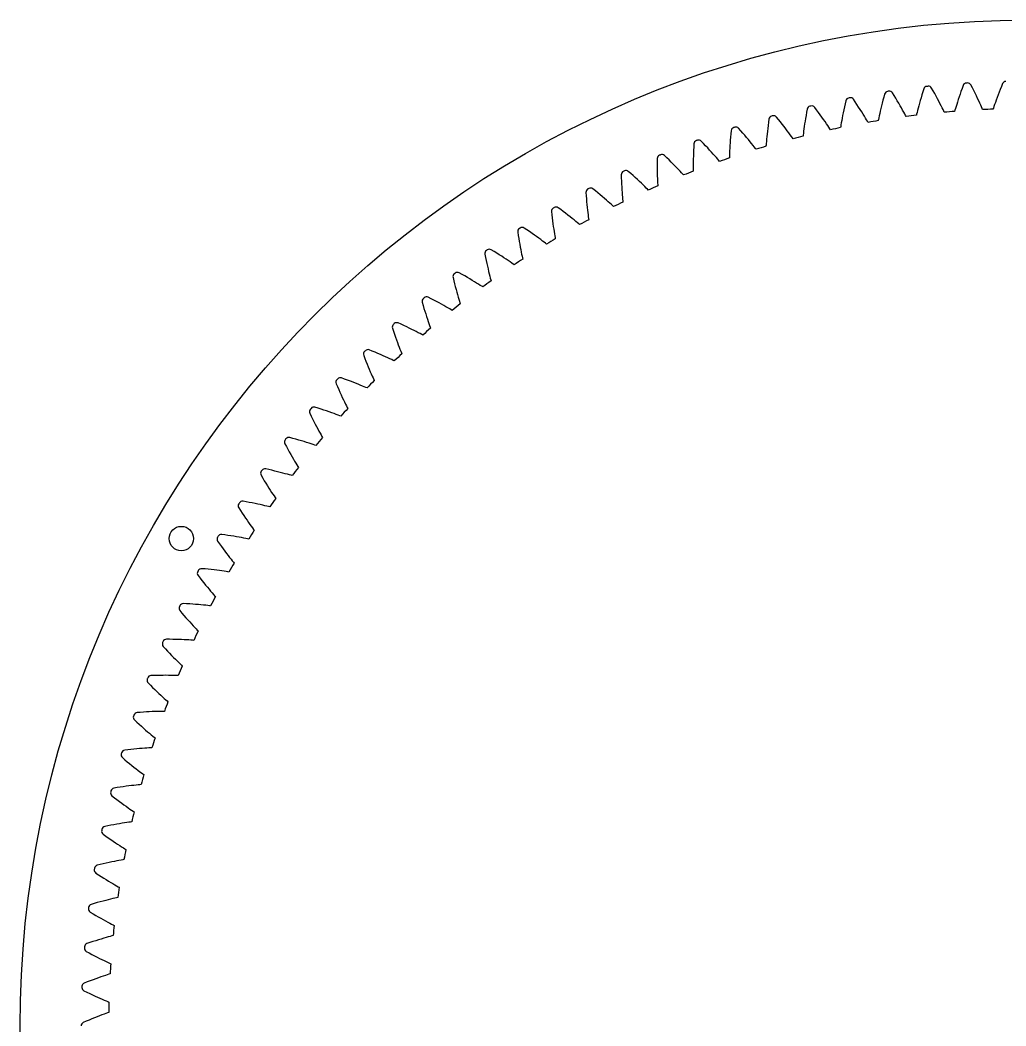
# Model space of a CAD drawing. Header units: millimetres. Extents: x -82 to 82, y -82 to 82.
# Drawn here: x -82.4 to -1.7, y 0 to 82.4 of the extents above; entities that cross this region are included whole.
import ezdxf

# ---------------------------------------------------------------- set-up
doc = ezdxf.new("R2010")
doc.units = ezdxf.units.MM

msp = doc.modelspace()

# ---------------------------------------------------------------- linework, layer by layer
at = {"layer": 'holes'}
msp.add_circle((-69.219875, 39.964113), 1, dxfattribs=at)
at = {"layer": 'outer'}
msp.add_circle((0, 0), 82.428227, dxfattribs=at)
at = {"layer": 'output_ring'}
for p, q in [((-8.393147, 76.794968), (-8.47292, 76.543039)), ((-7.626426, 76.632009), (-7.756835, 76.861847)), ((-7.501517, 76.408669), (-7.626426, 76.632009)), ((-5.260198, 76.830706), (-5.346112, 76.589663)), ((-5.169945, 77.079074), (-5.260198, 76.830706)), ((-4.410721, 76.884151), (-4.531391, 77.119249)), ((-4.295274, 76.655777), (-4.410721, 76.884151)), ((-4.185774, 76.434654), (-4.295274, 76.655777)), ((-2.13418, 76.746353), (-2.224793, 76.516843)), ((-2.038248, 76.983587), (-2.13418, 76.746353)), ((-1.937673, 77.227958), (-2.038248, 76.983587)), ((-14.789748, 75.823317), (-14.848161, 75.565596)), ((-14.01208, 75.725087), (-14.161265, 75.943206)), ((-11.73622, 75.873702), (-11.797353, 75.634644)), ((-11.670778, 76.121088), (-11.73622, 75.873702)), ((-11.601624, 76.376137), (-11.670778, 76.121088)), ((-10.828752, 76.245428), (-10.968672, 76.469603)), ((-10.6946, 76.027515), (-10.828752, 76.245428)), ((-10.566981, 75.81633), (-10.6946, 76.027515)), ((-10.446072, 75.612541), (-10.566981, 75.81633)), ((-8.686185, 75.834866), (-8.747924, 75.617094)), ((-8.619755, 76.062322), (-8.686185, 75.834866)), ((-8.548665, 76.298609), (-8.619755, 76.062322)), ((-8.47292, 76.543039), (-8.548665, 76.298609)), ((-7.382854, 76.192325), (-7.501517, 76.408669)), ((-7.270584, 75.983652), (-7.382854, 76.192325)), ((-7.164917, 75.783475), (-7.270584, 75.983652)), ((-5.573735, 75.91709), (-5.639328, 75.71266)), ((-5.502931, 76.132085), (-5.573735, 75.91709)), ((-5.427034, 76.35656), (-5.502931, 76.132085)), ((-5.346112, 76.589663), (-5.427034, 76.35656)), ((-4.082341, 76.221461), (-4.185774, 76.434654)), ((-3.98515, 76.017036), (-4.082341, 76.221461)), ((-3.894452, 75.822438), (-3.98515, 76.017036)), ((-3.810633, 75.63908), (-3.894452, 75.822438)), ((-2.463864, 75.882398), (-2.532047, 75.692668)), ((-2.389769, 76.083902), (-2.463864, 75.882398)), ((-2.310023, 76.295744), (-2.389769, 76.083902)), ((-2.224793, 76.516843), (-2.310023, 76.295744)), ((-17.951926, 75.137476), (-17.999495, 74.877535)), ((-17.170827, 75.071898), (-17.329014, 75.283579)), ((-17.018911, 74.865974), (-17.170827, 75.071898)), ((-14.954255, 75.074278), (-15.001419, 74.842061)), ((-14.903186, 75.315686), (-14.954255, 75.074278)), ((-14.848161, 75.565596), (-14.903186, 75.315686)), ((-13.868921, 75.512982), (-14.01208, 75.725087)), ((-13.73257, 75.307327), (-13.868921, 75.512982)), ((-13.603233, 75.108779), (-13.73257, 75.307327)), ((-13.481186, 74.918147), (-13.603233, 75.108779)), ((-11.955022, 74.975238), (-11.998888, 74.778459)), ((-11.906766, 75.18444), (-11.955022, 74.975238)), ((-11.8542, 75.404606), (-11.906766, 75.18444)), ((-11.797353, 75.634644), (-11.8542, 75.404606)), ((-10.332115, 75.416965), (-10.446072, 75.612541)), ((-10.225452, 75.230639), (-10.332115, 75.416965)), ((-10.126583, 75.054937), (-10.225452, 75.230639)), ((-10.036278, 74.891794), (-10.126583, 75.054937)), ((-8.903862, 75.034851), (-8.945075, 74.871901)), ((-8.856966, 75.215327), (-8.903862, 75.034851)), ((-8.804898, 75.410097), (-8.856966, 75.215327)), ((-8.747924, 75.617094), (-8.804898, 75.410097)), ((-7.066151, 75.592846), (-7.164917, 75.783475)), ((-6.974726, 75.413158), (-7.066151, 75.592846)), ((-6.891331, 75.246376), (-6.974726, 75.413158)), ((-6.81714, 75.095556), (-6.891331, 75.246376)), ((-6.754526, 74.966383), (-6.81714, 75.095556)), ((-5.842113, 75.043), (-5.86913, 74.948777)), ((-5.801919, 75.180807), (-5.842113, 75.043)), ((-5.753918, 75.341888), (-5.801919, 75.180807)), ((-5.699506, 75.520242), (-5.753918, 75.341888)), ((-5.639328, 75.71266), (-5.699506, 75.520242)), ((-3.734295, 75.468952), (-3.810633, 75.63908)), ((-3.666485, 75.315157), (-3.734295, 75.468952)), ((-3.609335, 75.183475), (-3.666485, 75.315157)), ((-3.570722, 75.09338), (-3.609335, 75.183475)), ((-2.694514, 75.221817), (-2.725453, 75.128807)), ((-2.648584, 75.35782), (-2.694514, 75.221817)), ((-2.59388, 75.516749), (-2.648584, 75.35782)), ((-2.532047, 75.692668), (-2.59388, 75.516749)), ((-21.08261, 74.319819), (-21.119252, 74.058115)), ((-20.29945, 74.287007), (-20.466363, 74.491879)), ((-20.139044, 74.087626), (-20.29945, 74.287007)), ((-18.122321, 74.148218), (-18.156279, 73.924425)), ((-18.084922, 74.382206), (-18.122321, 74.148218)), ((-18.044007, 74.62554), (-18.084922, 74.382206)), ((-17.999495, 74.877535), (-18.044007, 74.62554)), ((-16.874068, 74.666209), (-17.018911, 74.865974)), ((-16.73653, 74.473252), (-16.874068, 74.666209)), ((-16.606607, 74.287898), (-16.73653, 74.473252)), ((-16.484728, 74.111151), (-16.606607, 74.287898)), ((-15.11976, 74.210405), (-15.151389, 74.026637)), ((-15.084173, 74.408848), (-15.11976, 74.210405)), ((-15.044719, 74.619887), (-15.084173, 74.408848)), ((-15.001419, 74.842061), (-15.044719, 74.619887)), ((-13.366815, 74.736451), (-13.481186, 74.918147)), ((-13.260675, 74.565044), (-13.366815, 74.736451)), ((-13.163617, 74.405825), (-13.260675, 74.565044)), ((-13.077066, 74.261742), (-13.163617, 74.405825)), ((-13.003862, 74.138261), (-13.077066, 74.261742)), ((-12.101061, 74.290958), (-12.120098, 74.194805)), ((-12.072538, 74.431645), (-12.101061, 74.290958)), ((-12.038185, 74.596178), (-12.072538, 74.431645)), ((-11.998888, 74.778459), (-12.038185, 74.596178)), ((-9.955836, 74.744213), (-10.036278, 74.891794)), ((-9.887868, 74.617774), (-9.955836, 74.744213)), ((-9.841851, 74.531227), (-9.887868, 74.617774)), ((-8.979464, 74.732532), (-9.002511, 74.63726)), ((-8.945075, 74.871901), (-8.979464, 74.732532)), ((-6.712174, 74.877984), (-6.754526, 74.966383)), ((-24.176308, 73.37178), (-24.201959, 73.10877)), ((-23.392461, 73.371792), (-23.567807, 73.569494)), ((-23.223847, 73.179303), (-23.392461, 73.371792)), ((-21.21143, 73.324293), (-21.235987, 73.099275)), ((-21.183862, 73.559642), (-21.21143, 73.324293)), ((-21.153173, 73.804476), (-21.183862, 73.559642)), ((-21.119252, 74.058115), (-21.153173, 73.804476)), ((-19.985963, 73.894102), (-20.139044, 74.087626)), ((-19.840465, 73.707073), (-19.985963, 73.894102)), ((-19.702895, 73.527322), (-19.840465, 73.707073)), ((-19.573721, 73.355834), (-19.702895, 73.527322)), ((-19.45361, 73.193909), (-19.573721, 73.355834)), ((-18.238013, 73.327229), (-18.258478, 73.160399)), ((-18.214106, 73.51216), (-18.238013, 73.327229)), ((-18.18686, 73.711919), (-18.214106, 73.51216)), ((-18.156279, 73.924425), (-18.18686, 73.711919)), ((-16.371503, 73.944338), (-16.484728, 74.111151)), ((-16.267863, 73.789323), (-16.371503, 73.944338)), ((-16.175354, 73.648991), (-16.267863, 73.789323)), ((-16.097044, 73.528684), (-16.175354, 73.648991)), ((-16.043947, 73.44629), (-16.097044, 73.528684)), ((-15.201429, 73.719053), (-15.216423, 73.622186)), ((-15.178822, 73.860811), (-15.201429, 73.719053)), ((-15.151389, 74.026637), (-15.178822, 73.860811)), ((-12.954262, 74.053716), (-13.003862, 74.138261)), ((-26.444434, 72.327858), (-26.627904, 72.518044)), ((-24.245638, 72.60803), (-24.263326, 72.371733)), ((-24.225229, 72.853934), (-24.245638, 72.60803)), ((-24.201959, 73.10877), (-24.225229, 72.853934)), ((-23.062796, 72.992359), (-23.223847, 73.179303)), ((-22.909594, 72.811587), (-23.062796, 72.992359)), ((-22.764617, 72.637754), (-22.909594, 72.811587)), ((-22.628375, 72.471826), (-22.764617, 72.637754)), ((-21.292641, 72.49918), (-21.306101, 72.331639)), ((-21.276499, 72.684949), (-21.292641, 72.49918)), ((-21.257642, 72.885675), (-21.276499, 72.684949)), ((-21.235987, 73.099275), (-21.257642, 72.885675)), ((-19.343569, 73.04337), (-19.45361, 73.193909)), ((-19.245265, 72.907035), (-19.343569, 73.04337)), ((-19.161986, 72.790112), (-19.245265, 72.907035)), ((-19.105485, 72.710015), (-19.161986, 72.790112)), ((-18.275128, 73.017819), (-18.286053, 72.920409)), ((-18.258478, 73.160399), (-18.275128, 73.017819)), ((-27.254785, 71.775582), (-27.264879, 71.529038)), ((-27.242207, 72.031169), (-27.254785, 71.775582)), ((-27.227592, 72.295022), (-27.242207, 72.031169)), ((-26.267906, 72.142599), (-26.444434, 72.327858)), ((-26.099168, 71.962562), (-26.267906, 72.142599)), ((-25.938531, 71.788365), (-26.099168, 71.962562)), ((-25.786402, 71.620755), (-25.938531, 71.788365)), ((-24.301566, 71.730225), (-24.309914, 71.543942)), ((-24.291131, 71.931564), (-24.301566, 71.730225)), ((-24.278439, 72.145884), (-24.291131, 71.931564)), ((-24.263326, 72.371733), (-24.278439, 72.145884)), ((-22.501589, 72.315073), (-22.628375, 72.471826)), ((-22.385341, 72.169274), (-22.501589, 72.315073)), ((-22.281413, 72.037175), (-22.385341, 72.169274)), ((-22.193311, 71.923842), (-22.281413, 72.037175)), ((-22.133506, 71.846181), (-22.193311, 71.923842)), ((-21.316766, 72.188487), (-21.323603, 72.090705)), ((-21.306101, 72.331639), (-21.316766, 72.188487)), ((-30.23111, 71.091434), (-30.234664, 70.8272)), ((-29.450014, 71.157036), (-29.641288, 71.339373)), ((-29.265884, 70.979332), (-29.450014, 71.157036)), ((-29.089754, 70.806519), (-29.265884, 70.979332)), ((-27.282005, 70.851261), (-27.283999, 70.649661)), ((-27.278299, 71.065924), (-27.282005, 70.851261)), ((-27.272657, 71.292208), (-27.278299, 71.065924)), ((-27.264879, 71.529038), (-27.272657, 71.292208)), ((-25.643331, 71.460678), (-25.786402, 71.620755)), ((-25.510092, 71.309372), (-25.643331, 71.460678)), ((-25.387841, 71.168569), (-25.510092, 71.309372)), ((-25.278473, 71.040937), (-25.387841, 71.168569)), ((-25.185702, 70.931393), (-25.278473, 71.040937)), ((-25.122696, 70.856305), (-25.185702, 70.931393)), ((-24.321008, 71.232512), (-24.323744, 71.13453)), ((-24.316347, 71.375985), (-24.321008, 71.232512)), ((-24.309914, 71.543942), (-24.316347, 71.375985)), ((-32.403928, 69.861381), (-32.60267, 70.035547)), ((-30.234664, 70.8272), (-30.236527, 70.57131)), ((-30.236527, 70.57131), (-30.236289, 70.324561)), ((-30.236289, 70.324561), (-30.234142, 70.087612)), ((-30.234142, 70.087612), (-30.230303, 69.861291)), ((-28.921963, 70.639201), (-29.089754, 70.806519)), ((-28.762949, 70.478109), (-28.921963, 70.639201)), ((-28.6133, 70.324164), (-28.762949, 70.478109)), ((-28.473842, 70.178569), (-28.6133, 70.324164)), ((-28.345801, 70.043009), (-28.473842, 70.178569)), ((-28.231185, 69.92007), (-28.345801, 70.043009)), ((-27.283999, 70.649661), (-27.284539, 70.463193)), ((-27.284539, 70.463193), (-27.283933, 70.295113)), ((-27.283933, 70.295113), (-27.282582, 70.151571)), ((-27.282582, 70.151571), (-27.281212, 70.05356)), ((-33.181593, 69.763127), (-33.174078, 69.498976)), ((-33.174078, 69.498976), (-33.165225, 69.243233)), ((-33.165225, 69.243233), (-33.154653, 68.99671)), ((-32.212518, 69.691543), (-32.403928, 69.861381)), ((-32.029307, 69.526257), (-32.212518, 69.691543)), ((-31.854656, 69.366112), (-32.029307, 69.526257)), ((-31.689036, 69.211821), (-31.854656, 69.366112)), ((-31.533072, 69.064277), (-31.689036, 69.211821)), ((-30.230303, 69.861291), (-30.225017, 69.64666)), ((-30.225017, 69.64666), (-30.218567, 69.445154)), ((-30.218567, 69.445154), (-30.211298, 69.258827)), ((-30.211298, 69.258827), (-30.203655, 69.09092)), ((-28.133908, 69.814507), (-28.231185, 69.92007)), ((-28.067814, 69.742122), (-28.133908, 69.814507)), ((-35.300996, 68.443165), (-35.506856, 68.608856)), ((-35.102641, 68.281491), (-35.300996, 68.443165)), ((-33.154653, 68.99671), (-33.142586, 68.760059)), ((-33.142586, 68.760059), (-33.129273, 68.534097)), ((-33.129273, 68.534097), (-33.115004, 68.319876)), ((-31.387639, 68.92465), (-31.533072, 69.064277)), ((-31.254034, 68.794571), (-31.387639, 68.92465)), ((-31.13437, 68.676539), (-31.254034, 68.794571)), ((-31.032758, 68.575142), (-31.13437, 68.676539)), ((-30.96369, 68.505589), (-31.032758, 68.575142)), ((-30.203655, 69.09092), (-30.196294, 68.94756)), ((-30.196294, 68.94756), (-30.190821, 68.849692)), ((-36.073863, 68.312432), (-36.055294, 68.048828)), ((-36.055294, 68.048828), (-36.035739, 67.79368)), ((-36.035739, 67.79368), (-36.014853, 67.547815)), ((-34.912669, 68.124023), (-35.102641, 68.281491)), ((-34.731466, 67.971332), (-34.912669, 68.124023)), ((-34.559529, 67.824111), (-34.731466, 67.971332)), ((-34.397523, 67.683228), (-34.559529, 67.824111)), ((-34.246371, 67.549814), (-34.397523, 67.683228)), ((-33.115004, 68.319876), (-33.100122, 68.118817)), ((-33.100122, 68.118817), (-33.085057, 67.932957)), ((-33.085057, 67.932957), (-33.070388, 67.765518)), ((-33.070388, 67.765518), (-33.057031, 67.622591)), ((-33.057031, 67.622591), (-33.047464, 67.525039)), ((-38.902848, 66.741894), (-38.873256, 66.479298)), ((-38.136133, 66.904876), (-38.348751, 67.061802)), ((-37.931182, 66.751651), (-38.136133, 66.904876)), ((-37.734783, 66.602276), (-37.931182, 66.751651)), ((-36.014853, 67.547815), (-35.992887, 67.311877)), ((-35.992887, 67.311877), (-35.970123, 67.086671)), ((-35.970123, 67.086671), (-35.946896, 66.873235)), ((-35.946896, 66.873235), (-35.923607, 66.672976)), ((-34.107437, 67.425443), (-34.246371, 67.549814)), ((-33.982935, 67.312526), (-34.107437, 67.425443)), ((-33.877166, 67.215473), (-33.982935, 67.312526)), ((-33.805246, 67.148873), (-33.877166, 67.215473)), ((-38.873256, 66.479298), (-38.843034, 66.225193)), ((-38.843034, 66.225193), (-38.811871, 65.980419)), ((-38.811871, 65.980419), (-38.780044, 65.745607)), ((-37.547344, 66.457307), (-37.734783, 66.602276)), ((-37.369394, 66.317415), (-37.547344, 66.457307)), ((-37.20163, 66.183439), (-37.369394, 66.317415)), ((-37.045024, 66.056472), (-37.20163, 66.183439)), ((-36.901003, 65.938028), (-37.045024, 66.056472)), ((-36.771882, 65.830424), (-36.901003, 65.938028)), ((-35.923607, 66.672976), (-35.900772, 66.48791)), ((-35.900772, 66.48791), (-35.879105, 66.321232)), ((-35.879105, 66.321232), (-35.859774, 66.17899)), ((-35.859774, 66.17899), (-35.846131, 66.081924)), ((-40.904367, 65.249214), (-41.12337, 65.397098)), ((-40.693179, 65.104705), (-40.904367, 65.249214)), ((-40.490697, 64.963685), (-40.693179, 65.104705)), ((-38.780044, 65.745607), (-38.747869, 65.521552)), ((-38.747869, 65.521552), (-38.715724, 65.309277)), ((-38.715724, 65.309277), (-38.684071, 65.110168)), ((-38.684071, 65.110168), (-38.653506, 64.92622)), ((-36.662142, 65.737885), (-36.771882, 65.830424)), ((-36.587496, 65.674355), (-36.662142, 65.737885)), ((-41.663584, 65.054268), (-41.623022, 64.793142)), ((-41.623022, 64.793142), (-41.582185, 64.540525)), ((-41.582185, 64.540525), (-41.5408, 64.29727)), ((-41.5408, 64.29727), (-41.499167, 64.063998)), ((-40.297352, 64.826693), (-40.490697, 64.963685)), ((-40.113699, 64.694376), (-40.297352, 64.826693)), ((-39.940473, 64.567542), (-40.113699, 64.694376)), ((-39.778687, 64.447244), (-39.940473, 64.567542)), ((-39.629833, 64.334936), (-39.778687, 64.447244)), ((-39.496319, 64.232833), (-39.629833, 64.334936)), ((-38.653506, 64.92622), (-38.624878, 64.760596)), ((-38.624878, 64.760596), (-38.599608, 64.619288)), ((-38.599608, 64.619288), (-38.581912, 64.522879)), ((-43.60084, 63.479082), (-43.825844, 63.617666)), ((-43.383787, 63.343544), (-43.60084, 63.479082)), ((-41.499167, 64.063998), (-41.457639, 63.841486)), ((-41.457639, 63.841486), (-41.416633, 63.630743)), ((-41.416633, 63.630743), (-41.376669, 63.433134)), ((-39.3828, 64.14497), (-39.496319, 64.232833)), ((-39.305559, 64.084622), (-39.3828, 64.14497)), ((-44.351228, 63.252514), (-44.299766, 62.993316)), ((-44.299766, 62.993316), (-44.248387, 62.74263)), ((-44.248387, 62.74263), (-44.196852, 62.501322)), ((-43.175577, 63.211127), (-43.383787, 63.343544)), ((-42.976665, 63.082351), (-43.175577, 63.211127)), ((-42.787632, 62.95784), (-42.976665, 63.082351)), ((-42.609246, 62.838372), (-42.787632, 62.95784)), ((-42.442565, 62.724955), (-42.609246, 62.838372)), ((-42.289138, 62.618978), (-42.442565, 62.724955)), ((-42.151466, 62.522555), (-42.289138, 62.618978)), ((-41.376669, 63.433134), (-41.338428, 63.250628)), ((-41.338428, 63.250628), (-41.30289, 63.086348)), ((-41.30289, 63.086348), (-41.271724, 62.946223)), ((-41.271724, 62.946223), (-41.250007, 62.850639)), ((-44.196852, 62.501322), (-44.145487, 62.269998)), ((-44.145487, 62.269998), (-44.094677, 62.04942)), ((-44.094677, 62.04942), (-44.044882, 61.840579)), ((-44.044882, 61.840579), (-43.996678, 61.644818)), ((-42.034367, 62.439524), (-42.151466, 62.522555)), ((-41.954667, 62.382463), (-42.034367, 62.439524)), ((-46.961065, 61.339794), (-46.898794, 61.082978)), ((-46.898794, 61.082978), (-46.836963, 60.834664)), ((-46.220823, 61.597587), (-46.451433, 61.726627)), ((-45.998284, 61.471256), (-46.220823, 61.597587)), ((-45.784712, 61.347674), (-45.998284, 61.471256)), ((-45.580581, 61.227341), (-45.784712, 61.347674)), ((-45.386501, 61.110856), (-45.580581, 61.227341)), ((-45.203269, 60.998962), (-45.386501, 61.110856)), ((-45.031984, 60.892624), (-45.203269, 60.998962)), ((-43.996678, 61.644818), (-43.950829, 61.464073)), ((-43.950829, 61.464073), (-43.908442, 61.301425)), ((-43.908442, 61.301425), (-43.871436, 61.162728)), ((-43.871436, 61.162728), (-43.845735, 61.068137)), ((-46.836963, 60.834664), (-46.775367, 60.595726)), ((-46.775367, 60.595726), (-46.714361, 60.366755)), ((-46.714361, 60.366755), (-46.654359, 60.148499)), ((-46.654359, 60.148499), (-46.595862, 59.941926)), ((-44.874254, 60.793165), (-45.031984, 60.892624)), ((-44.732665, 60.702592), (-44.874254, 60.793165)), ((-44.612191, 60.624537), (-44.732665, 60.702592)), ((-44.530172, 60.570864), (-44.612191, 60.624537)), ((-49.488516, 59.319464), (-49.415546, 59.06548)), ((-48.759718, 59.608028), (-48.99553, 59.727298)), ((-48.532085, 59.491127), (-48.759718, 59.608028)), ((-48.313525, 59.376597), (-48.532085, 59.491127)), ((-48.104535, 59.264918), (-48.313525, 59.376597)), ((-46.595862, 59.941926), (-46.539503, 59.748355)), ((-46.539503, 59.748355), (-46.486125, 59.569689)), ((-46.486125, 59.569689), (-46.436964, 59.408958)), ((-46.436964, 59.408958), (-46.394182, 59.271932)), ((-49.415546, 59.06548), (-49.34337, 58.819974)), ((-49.34337, 58.819974), (-49.271823, 58.583824)), ((-49.271823, 58.583824), (-49.201282, 58.357609)), ((-47.905746, 59.156662), (-48.104535, 59.264918)), ((-47.717989, 59.052539), (-47.905746, 59.156662)), ((-47.542402, 58.953467), (-47.717989, 59.052539)), ((-47.380645, 58.860701), (-47.542402, 58.953467)), ((-47.235387, 58.776136), (-47.380645, 58.860701)), ((-47.111751, 58.703195), (-47.235387, 58.776136)), ((-47.027556, 58.653003), (-47.111751, 58.703195)), ((-46.394182, 59.271932), (-46.364543, 59.178501)), ((-49.201282, 58.357609), (-49.132193, 58.142057)), ((-49.132193, 58.142057), (-49.065097, 57.938115)), ((-49.065097, 57.938115), (-49.000681, 57.747074)), ((-49.000681, 57.747074), (-48.939868, 57.570799)), ((-51.929148, 57.195066), (-51.845606, 56.944362)), ((-51.845606, 56.944362), (-51.763212, 56.702093)), ((-51.213073, 57.513897), (-51.453672, 57.623187)), ((-50.980744, 57.406631), (-51.213073, 57.513897)), ((-50.757579, 57.301354), (-50.980744, 57.406631)), ((-50.544096, 57.198523), (-50.757579, 57.301354)), ((-50.340949, 57.098687), (-50.544096, 57.198523)), ((-50.148996, 57.002518), (-50.340949, 57.098687)), ((-49.969414, 56.910886), (-50.148996, 57.002518)), ((-49.803915, 56.824974), (-49.969414, 56.910886)), ((-48.939868, 57.570799), (-48.88402, 57.412268)), ((-48.88402, 57.412268), (-48.835538, 57.277154)), ((-48.835538, 57.277154), (-48.802012, 57.185046)), ((-51.763212, 56.702093), (-51.681839, 56.469146)), ((-51.681839, 56.469146), (-51.601887, 56.246084)), ((-51.601887, 56.246084), (-51.523832, 56.033614)), ((-51.523832, 56.033614), (-51.448255, 55.83266)), ((-49.655243, 56.746567), (-49.803915, 56.824974)), ((-49.528661, 56.678867), (-49.655243, 56.746567)), ((-49.442438, 56.632245), (-49.528661, 56.678867)), ((-53.576582, 55.318866), (-53.821547, 55.417985)), ((-53.339965, 55.221423), (-53.576582, 55.318866)), ((-53.112588, 55.125584), (-53.339965, 55.221423)), ((-51.448255, 55.83266), (-51.375896, 55.644484)), ((-51.375896, 55.644484), (-51.307754, 55.470911)), ((-51.307754, 55.470911), (-51.245317, 55.314858)), ((-51.245317, 55.314858), (-51.191219, 55.181892)), ((-54.278678, 54.97033), (-54.184711, 54.723343)), ((-54.184711, 54.723343), (-54.092244, 54.484737)), ((-54.092244, 54.484737), (-54.001188, 54.255402)), ((-52.894986, 55.031783), (-53.112588, 55.125584)), ((-52.687836, 54.940541), (-52.894986, 55.031783)), ((-52.492025, 54.852495), (-52.687836, 54.940541)), ((-52.308763, 54.768463), (-52.492025, 54.852495)), ((-52.139811, 54.689558), (-52.308763, 54.768463)), ((-51.987986, 54.617445), (-52.139811, 54.689558)), ((-51.85868, 54.555105), (-51.987986, 54.617445)), ((-51.770581, 54.512134), (-51.85868, 54.555105)), ((-51.191219, 55.181892), (-51.153865, 55.091269)), ((-54.001188, 54.255402), (-53.911965, 54.035884)), ((-53.911965, 54.035884), (-53.825081, 53.826868)), ((-53.825081, 53.826868), (-53.741155, 53.629256)), ((-53.741155, 53.629256), (-53.66098, 53.444275)), ((-55.8461, 53.026788), (-56.095001, 53.115562)), ((-55.60561, 52.939339), (-55.8461, 53.026788)), ((-55.374419, 52.853105), (-55.60561, 52.939339)), ((-55.15308, 52.768499), (-55.374419, 52.853105)), ((-54.942291, 52.686012), (-55.15308, 52.768499)), ((-53.66098, 53.444275), (-53.585629, 53.273708)), ((-53.585629, 53.273708), (-53.516712, 53.120406)), ((-53.516712, 53.120406), (-53.457093, 52.989823)), ((-53.457093, 52.989823), (-53.415978, 52.900843)), ((-56.532985, 52.649156), (-56.428757, 52.406321)), ((-56.428757, 52.406321), (-56.32638, 52.171796)), ((-56.32638, 52.171796), (-56.2258, 51.946476)), ((-56.2258, 51.946476), (-56.127463, 51.730886)), ((-54.742964, 52.606243), (-54.942291, 52.686012)), ((-54.556345, 52.529958), (-54.742964, 52.606243)), ((-54.384237, 52.458197), (-54.556345, 52.529958)), ((-54.229525, 52.392505), (-54.384237, 52.458197)), ((-54.097722, 52.335634), (-54.229525, 52.392505)), ((-54.0079, 52.296391), (-54.097722, 52.335634)), ((-56.127463, 51.730886), (-56.031903, 51.525693)), ((-56.031903, 51.525693), (-55.939775, 51.331768)), ((-55.939775, 51.331768), (-55.851924, 51.150307)), ((-55.851924, 51.150307), (-55.769497, 50.983044)), ((-58.017645, 50.641682), (-58.270045, 50.719956)), ((-57.773704, 50.564381), (-58.017645, 50.641682)), ((-57.539104, 50.487904), (-57.773704, 50.564381)), ((-57.314416, 50.412641), (-57.539104, 50.487904)), ((-57.100358, 50.339053), (-57.314416, 50.412641)), ((-56.897866, 50.267701), (-57.100358, 50.339053)), ((-56.708216, 50.199298), (-56.897866, 50.267701)), ((-55.769497, 50.983044), (-55.69422, 50.832763)), ((-55.69422, 50.832763), (-55.629186, 50.704791)), ((-55.629186, 50.704791), (-55.58438, 50.617611)), ((-58.688114, 50.235618), (-58.573808, 49.997361)), ((-58.573808, 49.997361), (-58.4617, 49.767329)), ((-58.4617, 49.767329), (-58.351773, 49.546418)), ((-58.351773, 49.546418), (-58.244494, 49.335135)), ((-56.533254, 50.134807), (-56.708216, 50.199298)), ((-56.375927, 50.075651), (-56.533254, 50.134807)), ((-56.241858, 50.02435), (-56.375927, 50.075651)), ((-56.150472, 49.988902), (-56.241858, 50.02435)), ((-58.244494, 49.335135), (-58.140425, 49.134123)), ((-58.140425, 49.134123), (-58.040258, 48.944227)), ((-58.040258, 48.944227), (-57.944885, 48.766603)), ((-57.944885, 48.766603), (-57.855526, 48.602939)), ((-60.087407, 48.167734), (-60.342863, 48.23537)), ((-59.840443, 48.100715), (-60.087407, 48.167734)), ((-59.602847, 48.03413), (-59.840443, 48.100715)), ((-59.375204, 47.968342), (-59.602847, 48.03413)), ((-59.158252, 47.903782), (-59.375204, 47.968342)), ((-58.95295, 47.840972), (-59.158252, 47.903782)), ((-58.760602, 47.780571), (-58.95295, 47.840972)), ((-57.855526, 48.602939), (-57.774022, 48.455942)), ((-57.774022, 48.455942), (-57.703686, 48.330806)), ((-57.703686, 48.330806), (-57.655269, 48.245578)), ((-60.740283, 47.73395), (-60.616101, 47.500688)), ((-60.616101, 47.500688), (-60.494459, 47.275553)), ((-60.494459, 47.275553), (-60.375377, 47.059439)), ((-60.375377, 47.059439), (-60.259345, 46.852834)), ((-58.583092, 47.723463), (-58.760602, 47.780571)), ((-58.423426, 47.670947), (-58.583092, 47.723463)), ((-58.287327, 47.625305), (-58.423426, 47.670947)), ((-58.194536, 47.593715), (-58.287327, 47.625305)), ((-60.259345, 46.852834), (-60.14695, 46.656356)), ((-60.14695, 46.656356), (-60.038918, 46.470821)), ((-60.038918, 46.470821), (-59.936191, 46.297347)), ((-59.936191, 46.297347), (-59.840057, 46.137568)), ((-59.840057, 46.137568), (-59.752469, 45.994113)), ((-62.051756, 45.609283), (-62.30982, 45.666162)), ((-61.802202, 45.552665), (-62.051756, 45.609283)), ((-61.562026, 45.496087), (-61.802202, 45.552665)), ((-61.331828, 45.43989), (-61.562026, 45.496087)), ((-61.112363, 45.384472), (-61.331828, 45.43989)), ((-60.90461, 45.330314), (-61.112363, 45.384472)), ((-60.709901, 45.278021), (-60.90461, 45.330314)), ((-59.752469, 45.994113), (-59.676954, 45.872032)), ((-59.676954, 45.872032), (-59.62501, 45.788907)), ((-62.685894, 45.14854), (-62.552053, 44.920683)), ((-62.552053, 44.920683), (-62.42109, 44.700839)), ((-62.42109, 44.700839), (-62.293063, 44.489901)), ((-62.293063, 44.489901), (-62.16848, 44.288336)), ((-60.530156, 45.228396), (-60.709901, 45.278021)), ((-60.368431, 45.182613), (-60.530156, 45.228396)), ((-60.23054, 45.14271), (-60.368431, 45.182613)), ((-60.136508, 45.115033), (-60.23054, 45.14271)), ((-62.16848, 44.288336), (-62.047956, 44.096738)), ((-62.047956, 44.096738), (-61.93225, 43.915889)), ((-61.93225, 43.915889), (-61.822348, 43.746869)), ((-61.822348, 43.746869), (-61.719608, 43.591256)), ((-63.907245, 42.970818), (-64.167464, 43.016841)), ((-63.655538, 42.9247), (-63.907245, 42.970818)), ((-63.413204, 42.87823), (-63.655538, 42.9247)), ((-63.180854, 42.831721), (-63.413204, 42.87823)), ((-61.719608, 43.591256), (-61.626089, 43.451595)), ((-61.626089, 43.451595), (-61.545529, 43.332783)), ((-61.545529, 43.332783), (-61.490149, 43.251906)), ((-64.521533, 42.483924), (-64.378267, 42.261872)), ((-64.378267, 42.261872), (-64.238213, 42.047705)), ((-64.238213, 42.047705), (-64.101465, 41.842314)), ((-62.959261, 42.785542), (-63.180854, 42.831721)), ((-62.749423, 42.740131), (-62.959261, 42.785542)), ((-62.552695, 42.696038), (-62.749423, 42.740131)), ((-62.37103, 42.653983), (-62.552695, 42.696038)), ((-62.207529, 42.615012), (-62.37103, 42.653983)), ((-62.068088, 42.580919), (-62.207529, 42.615012)), ((-61.972979, 42.557204), (-62.068088, 42.580919)), ((-64.101465, 41.842314), (-63.968551, 41.646142)), ((-63.968551, 41.646142), (-63.840109, 41.459759)), ((-63.840109, 41.459759), (-63.716932, 41.283914)), ((-63.716932, 41.283914), (-63.600048, 41.119644)), ((-63.600048, 41.119644), (-63.490882, 40.96847)), ((-63.490882, 40.96847), (-63.391597, 40.832848)), ((-63.391597, 40.832848), (-63.306131, 40.717513)), ((-63.306131, 40.717513), (-63.247414, 40.639026)), ((-66.243978, 39.744777), (-66.09154, 39.528919)), ((-65.650618, 40.256968), (-65.912536, 40.292053)), ((-65.397201, 40.221431), (-65.650618, 40.256968)), ((-65.153133, 40.185149), (-65.397201, 40.221431)), ((-64.91904, 40.148411), (-65.153133, 40.185149)), ((-64.695708, 40.111551), (-64.91904, 40.148411)), ((-64.484152, 40.074968), (-64.695708, 40.111551)), ((-64.28575, 40.039151), (-64.484152, 40.074968)), ((-64.102483, 40.004741), (-64.28575, 40.039151)), ((-63.937494, 39.972651), (-64.102483, 40.004741)), ((-63.796747, 39.944426), (-63.937494, 39.972651)), ((-63.700729, 39.924715), (-63.796747, 39.944426)), ((-66.09154, 39.528919), (-65.94264, 39.320805)), ((-65.94264, 39.320805), (-65.797411, 39.12132)), ((-65.797411, 39.12132), (-65.656399, 38.930886)), ((-65.656399, 38.930886), (-65.520265, 38.750045)), ((-65.520265, 38.750045), (-65.389832, 38.579513)), ((-65.389832, 38.579513), (-65.266172, 38.420282)), ((-65.266172, 38.420282), (-65.150771, 38.273812)), ((-65.150771, 38.273812), (-65.045894, 38.142466)), ((-65.045894, 38.142466), (-64.955674, 38.030811)), ((-64.955674, 38.030811), (-64.893721, 37.954852)), ((-67.278818, 37.472493), (-67.541976, 37.49658)), ((-67.024136, 37.447599), (-67.278818, 37.472493)), ((-66.778762, 37.421569), (-67.024136, 37.447599)), ((-66.543336, 37.394667), (-66.778762, 37.421569)), ((-66.318656, 37.367192), (-66.543336, 37.394667)), ((-66.105754, 37.339499), (-66.318656, 37.367192)), ((-65.906026, 37.312022), (-66.105754, 37.339499)), ((-65.721479, 37.285317), (-65.906026, 37.312022)), ((-65.555291, 37.260164), (-65.721479, 37.285317)), ((-65.413486, 37.237858), (-65.555291, 37.260164)), ((-65.316726, 37.222185), (-65.413486, 37.237858)), ((-67.85021, 36.935904), (-67.688866, 36.726619)), ((-67.688866, 36.726619), (-67.531382, 36.524922)), ((-67.531382, 36.524922), (-67.377926, 36.331694)), ((-67.377926, 36.331694), (-67.229064, 36.147333)), ((-67.229064, 36.147333), (-67.085476, 35.972351)), ((-67.085476, 35.972351), (-66.948016, 35.80743)), ((-66.948016, 35.80743), (-66.817797, 35.653517)), ((-66.817797, 35.653517), (-66.696363, 35.512008)), ((-66.696363, 35.512008), (-66.586078, 35.385169)), ((-68.788988, 34.622279), (-69.052924, 34.635324)), ((-68.533487, 34.608072), (-68.788988, 34.622279)), ((-68.287239, 34.59234), (-68.533487, 34.608072)), ((-66.586078, 35.385169), (-66.491261, 35.277391)), ((-66.491261, 35.277391), (-66.426182, 35.204092)), ((-69.337409, 34.062234), (-69.167443, 33.859888)), ((-69.167443, 33.859888), (-69.00165, 33.664963)), ((-68.050893, 34.575319), (-68.287239, 34.59234)), ((-67.825259, 34.557277), (-68.050893, 34.575319)), ((-67.611384, 34.538524), (-67.825259, 34.557277)), ((-67.410681, 34.519435), (-67.611384, 34.538524)), ((-67.225177, 34.500481), (-67.410681, 34.519435)), ((-67.058082, 34.482309), (-67.225177, 34.500481)), ((-66.915466, 34.465961), (-67.058082, 34.482309)), ((-66.818136, 34.454354), (-66.915466, 34.465961)), ((-69.00165, 33.664963), (-68.840238, 33.478331)), ((-68.840238, 33.478331), (-68.683786, 33.300364)), ((-68.683786, 33.300364), (-68.532997, 33.131549)), ((-68.532997, 33.131549), (-68.388751, 32.972529)), ((-68.388751, 32.972529), (-68.252201, 32.824204)), ((-68.252201, 32.824204), (-68.124948, 32.687904)), ((-68.124948, 32.687904), (-68.009448, 32.565795)), ((-68.009448, 32.565795), (-67.910201, 32.462081)), ((-67.910201, 32.462081), (-67.84211, 32.391572)), ((-70.178479, 31.711326), (-70.44273, 31.713307)), ((-69.922607, 31.70783), (-70.178479, 31.711326)), ((-69.675916, 31.702424), (-69.922607, 31.70783)), ((-69.439065, 31.695315), (-69.675916, 31.702424)), ((-69.212873, 31.686737), (-69.439065, 31.695315)), ((-68.998401, 31.676957), (-69.212873, 31.686737)), ((-68.797074, 31.666289), (-68.998401, 31.676957)), ((-68.610939, 31.65512), (-68.797074, 31.666289)), ((-68.44323, 31.643962), (-68.610939, 31.65512)), ((-68.300055, 31.6336), (-68.44323, 31.643962)), ((-68.202324, 31.626079), (-68.300055, 31.6336)), ((-70.702966, 31.128806), (-70.524676, 30.933755)), ((-70.524676, 30.933755), (-70.350866, 30.745944)), ((-70.350866, 30.745944), (-70.18178, 30.566234)), ((-70.18178, 30.566234), (-70.018013, 30.394976)), ((-70.018013, 30.394976), (-69.860287, 30.232623)), ((-69.860287, 30.232623), (-69.709509, 30.079783)), ((-69.709509, 30.079783), (-69.566867, 29.937306)), ((-69.566867, 29.937306), (-69.434018, 29.806455)), ((-69.434018, 29.806455), (-69.313506, 29.689289)), ((-69.313506, 29.689289), (-69.210003, 29.589822)), ((-69.210003, 29.589822), (-69.139019, 29.522227)), ((-71.944487, 28.140768), (-71.758185, 27.953354)), ((-71.444853, 28.74474), (-71.708955, 28.735654)), ((-71.189059, 28.751962), (-71.444853, 28.74474)), ((-70.942358, 28.756891), (-71.189059, 28.751962)), ((-70.705417, 28.759707), (-70.942358, 28.756891)), ((-70.479064, 28.760609), (-70.705417, 28.759707)), ((-70.264371, 28.759818), (-70.479064, 28.760609)), ((-70.062774, 28.75759), (-70.264371, 28.759818)), ((-69.876335, 28.754225), (-70.062774, 28.75759)), ((-69.708305, 28.750099), (-69.876335, 28.754225)), ((-69.564822, 28.745742), (-69.708305, 28.750099)), ((-69.466861, 28.74232), (-69.564822, 28.745742)), ((-71.758185, 27.953354), (-71.576663, 27.772986)), ((-71.576663, 27.772986), (-71.4002, 27.600515)), ((-71.4002, 27.600515), (-71.229405, 27.436264)), ((-71.229405, 27.436264), (-71.065018, 27.280658)), ((-71.065018, 27.280658), (-70.907972, 27.134266)), ((-70.907972, 27.134266), (-70.759489, 26.997888)), ((-70.759489, 26.997888), (-70.621277, 26.872715)), ((-70.621277, 26.872715), (-70.495965, 26.760698)), ((-70.495965, 26.760698), (-70.388387, 26.665653)), ((-70.388387, 26.665653), (-70.314635, 26.601089)), ((-72.585889, 25.727726), (-72.849378, 25.707588)), ((-72.330621, 25.745653), (-72.585889, 25.727726)), ((-72.084343, 25.760909), (-72.330621, 25.745653)), ((-71.847728, 25.773644), (-72.084343, 25.760909)), ((-71.621612, 25.784024), (-71.847728, 25.773644)), ((-71.407073, 25.792224), (-71.621612, 25.784024)), ((-71.20556, 25.79844), (-71.407073, 25.792224)), ((-71.019143, 25.802886), (-71.20556, 25.79844)), ((-70.851088, 25.8058), (-71.019143, 25.802886)), ((-70.707548, 25.807455), (-70.851088, 25.8058)), ((-70.609531, 25.808138), (-70.707548, 25.807455)), ((-73.059792, 25.103361), (-72.865806, 24.923914)), ((-72.865806, 24.923914), (-72.67689, 24.751305)), ((-72.67689, 24.751305), (-72.49336, 24.586374)), ((-72.49336, 24.586374), (-72.315836, 24.42942)), ((-72.315836, 24.42942), (-72.145078, 24.280834)), ((-72.145078, 24.280834), (-71.982039, 24.141147)), ((-71.982039, 24.141147), (-71.827975, 24.011106)), ((-71.827975, 24.011106), (-71.684643, 23.89183)), ((-71.684643, 23.89183), (-71.554749, 23.78516)), ((-71.554749, 23.78516), (-71.443287, 23.694703)), ((-71.443287, 23.694703), (-71.366895, 23.633284)), ((-73.599584, 22.665576), (-73.861999, 22.634423)), ((-73.345291, 22.694178), (-73.599584, 22.665576)), ((-73.099868, 22.719733), (-73.345291, 22.694178)), ((-72.863993, 22.742366), (-73.099868, 22.719733)), ((-72.63851, 22.762205), (-72.863993, 22.742366)), ((-72.424503, 22.779382), (-72.63851, 22.762205)), ((-72.223427, 22.794031), (-72.424503, 22.779382)), ((-72.03736, 22.806279), (-72.223427, 22.794031)), ((-71.869574, 22.816228), (-72.03736, 22.806279)), ((-71.72623, 22.823893), (-71.869574, 22.816228)), ((-71.628327, 22.82868), (-71.72623, 22.823893)), ((-74.046926, 22.021915), (-73.845595, 21.850748)), ((-73.845595, 21.850748), (-73.649617, 21.686201)), ((-73.649617, 21.686201), (-73.459341, 21.529101)), ((-73.459341, 21.529101), (-73.275401, 21.379719)), ((-73.275401, 21.379719), (-73.09857, 21.238414)), ((-73.09857, 21.238414), (-72.929825, 21.105677)), ((-72.929825, 21.105677), (-72.770451, 20.982201)), ((-72.770451, 20.982201), (-72.622249, 20.869032)), ((-72.622249, 20.869032), (-72.488003, 20.767894)), ((-72.488003, 20.767894), (-72.37285, 20.682184)), ((-72.37285, 20.682184), (-72.293953, 20.624018)), ((-72.761977, 19.786629), (-72.929199, 19.769663)), ((-72.619079, 19.80029), (-72.761977, 19.786629)), ((-72.521462, 19.809172), (-72.619079, 19.80029)), ((-74.484161, 19.563664), (-74.745041, 19.521549)), ((-74.231288, 19.602889), (-74.484161, 19.563664)), ((-73.987151, 19.638699), (-74.231288, 19.602889)), ((-73.75243, 19.67119), (-73.987151, 19.638699)), ((-73.527976, 19.700453), (-73.75243, 19.67119)), ((-73.314876, 19.726578), (-73.527976, 19.700453)), ((-73.11459, 19.749634), (-73.314876, 19.726578)), ((-72.929199, 19.769663), (-73.11459, 19.749634)), ((-74.904157, 18.901834), (-74.695835, 18.739248)), ((-74.695835, 18.739248), (-74.493138, 18.583053)), ((-74.493138, 18.583053), (-74.29645, 18.434058)), ((-74.29645, 18.434058), (-74.106415, 18.29251)), ((-74.106415, 18.29251), (-73.923822, 18.158734)), ((-73.923822, 18.158734), (-73.749667, 18.033179)), ((-73.749667, 18.033179), (-73.585262, 17.916486)), ((-73.585262, 17.916486), (-73.432452, 17.809622)), ((-73.432452, 17.809622), (-73.294088, 17.714195)), ((-73.294088, 17.714195), (-73.175447, 17.633382)), ((-73.175447, 17.633382), (-73.094183, 17.578571)), ((-74.987059, 16.47721), (-75.238067, 16.427431)), ((-74.744635, 16.523212), (-74.987059, 16.47721)), ((-74.511481, 16.565503), (-74.744635, 16.523212)), ((-74.288449, 16.604141), (-74.511481, 16.565503)), ((-74.07663, 16.639166), (-74.288449, 16.604141)), ((-73.877485, 16.670589), (-74.07663, 16.639166)), ((-73.693095, 16.698363), (-73.877485, 16.670589)), ((-73.52673, 16.722317), (-73.693095, 16.698363)), ((-73.38453, 16.74195), (-73.52673, 16.722317)), ((-73.287371, 16.754912), (-73.38453, 16.74195)), ((-75.62998, 15.748593), (-75.415032, 15.594874)), ((-75.238067, 16.427431), (-75.496954, 16.374428)), ((-75.415032, 15.594874), (-75.205972, 15.447304)), ((-75.205972, 15.447304), (-75.003217, 15.306676)), ((-75.003217, 15.306676), (-74.807422, 15.173209)), ((-74.807422, 15.173209), (-74.619388, 15.047197)), ((-74.619388, 15.047197), (-74.440127, 14.929045)), ((-74.440127, 14.929045), (-74.27098, 14.819339)), ((-74.27098, 14.819339), (-74.113829, 14.718968)), ((-74.113829, 14.718968), (-73.97159, 14.629418)), ((-73.97159, 14.629418), (-73.849669, 14.553645)), ((-73.849669, 14.553645), (-73.766182, 14.502285)), ((-75.859979, 13.262378), (-76.116421, 13.19858)), ((-75.611276, 13.322625), (-75.859979, 13.262378)), ((-75.370991, 13.378738), (-75.611276, 13.322625)), ((-75.139813, 13.430756), (-75.370991, 13.378738)), ((-74.918595, 13.478699), (-75.139813, 13.430756)), ((-74.708428, 13.522563), (-74.918595, 13.478699)), ((-74.510773, 13.562298), (-74.708428, 13.522563)), ((-74.327709, 13.59777), (-74.510773, 13.562298)), ((-74.162493, 13.628669), (-74.327709, 13.59777)), ((-74.021239, 13.654239), (-74.162493, 13.628669)), ((-73.924708, 13.671259), (-74.021239, 13.654239)), ((-76.223122, 12.567724), (-76.001926, 12.423141)), ((-76.001926, 12.423141), (-75.78687, 12.284455)), ((-75.78687, 12.284455), (-75.578404, 12.152441)), ((-75.578404, 12.152441), (-75.377191, 12.02729)), ((-75.377191, 12.02729), (-75.184045, 11.909262)), ((-75.184045, 11.909262), (-74.999994, 11.798721)), ((-74.999994, 11.798721), (-74.826401, 11.696194)), ((-74.826401, 11.696194), (-74.665185, 11.602492)), ((-74.665185, 11.602492), (-74.519321, 11.518977)), ((-74.519321, 11.518977), (-74.394333, 11.448376)), ((-74.394333, 11.448376), (-74.308769, 11.400557)), ((-76.348808, 10.074058), (-76.602353, 9.999578)), ((-76.102846, 10.144667), (-76.348808, 10.074058)), ((-75.865122, 10.210793), (-76.102846, 10.144667)), ((-75.636324, 10.272446), (-75.865122, 10.210793)), ((-75.417308, 10.329611), (-75.636324, 10.272446)), ((-75.209162, 10.382237), (-75.417308, 10.329611)), ((-75.013345, 10.430214), (-75.209162, 10.382237)), ((-74.831926, 10.473321), (-75.013345, 10.430214)), ((-74.668149, 10.511112), (-74.831926, 10.473321)), ((-74.52809, 10.542574), (-74.668149, 10.511112)), ((-74.432357, 10.563622), (-74.52809, 10.542574)), ((-76.682543, 9.364807), (-76.455486, 9.229613)), ((-76.455486, 9.229613), (-76.234811, 9.100054)), ((-76.234811, 9.100054), (-76.021, 8.976886)), ((-76.021, 8.976886), (-75.814723, 8.860271)), ((-75.814723, 8.860271), (-75.616804, 8.750435)), ((-75.616804, 8.750435), (-75.428285, 8.647698)), ((-75.428285, 8.647698), (-75.250551, 8.55253)), ((-75.250551, 8.55253), (-75.085552, 8.465661)), ((-75.085552, 8.465661), (-74.936319, 8.388328)), ((-74.936319, 8.388328), (-74.808485, 8.323022)), ((-74.808485, 8.323022), (-74.720993, 8.278828)), ((-74.809425, 7.437452), (-74.904194, 7.412414)), ((-76.703695, 6.868065), (-76.953898, 6.783033)), ((-76.460906, 6.948912), (-76.703695, 6.868065)), ((-76.226159, 7.024935), (-76.460906, 6.948912)), ((-76.000144, 7.096115), (-76.226159, 7.024935)), ((-75.783713, 7.162401), (-76.000144, 7.096115)), ((-75.577954, 7.223697), (-75.783713, 7.162401)), ((-75.384317, 7.279832), (-75.577954, 7.223697)), ((-75.204863, 7.330498), (-75.384317, 7.279832)), ((-75.042812, 7.375114), (-75.204863, 7.330498)), ((-74.904194, 7.412414), (-75.042812, 7.375114)), ((-77.007437, 6.145461), (-76.774918, 6.019894)), ((-76.774918, 6.019894), (-76.549011, 5.89969)), ((-76.549011, 5.89969), (-76.33023, 5.785583)), ((-76.33023, 5.785583), (-76.119251, 5.677708)), ((-76.119251, 5.677708), (-75.916905, 5.576256)), ((-75.916905, 5.576256), (-75.72425, 5.481504)), ((-75.72425, 5.481504), (-75.542687, 5.393862)), ((-75.542687, 5.393862), (-75.374195, 5.313979)), ((-75.374195, 5.313979), (-75.221854, 5.242962)), ((-75.221854, 5.242962), (-75.091397, 5.183067)), ((-75.091397, 5.183067), (-75.002131, 5.142576)), ((-75.445865, 4.174815), (-75.62304, 4.116679)), ((-75.285825, 4.226178), (-75.445865, 4.174815)), ((-75.14889, 4.26925), (-75.285825, 4.226178)), ((-75.055253, 4.298234), (-75.14889, 4.26925)), ((-76.924017, 3.650023), (-77.170441, 3.554589)), ((-76.684827, 3.740966), (-76.924017, 3.650023)), ((-76.453469, 3.826753), (-76.684827, 3.740966)), ((-76.230633, 3.907334), (-76.453469, 3.826753)), ((-76.017168, 3.982625), (-76.230633, 3.907334)), ((-75.814156, 4.052485), (-76.017168, 3.982625)), ((-75.62304, 4.116679), (-75.814156, 4.052485)), ((-77.197233, 2.915334), (-76.95966, 2.799614)), ((-76.95966, 2.799614), (-76.728918, 2.688975)), ((-76.728918, 2.688975), (-76.50555, 2.58413)), ((-76.50555, 2.58413), (-76.290239, 2.485184)), ((-76.290239, 2.485184), (-76.083823, 2.392295)), ((-76.083823, 2.392295), (-75.887369, 2.305693)), ((-75.887369, 2.305693), (-75.702295, 2.225732)), ((-75.702295, 2.225732), (-75.530605, 2.152974)), ((-75.530605, 2.152974), (-75.375424, 2.088399)), ((-75.375424, 2.088399), (-75.242574, 2.03402)), ((-75.242574, 2.03402), (-75.151691, 1.997302)), ((-75.917355, 0.874163), (-76.117263, 0.795863)), ((-75.729095, 0.946304), (-75.917355, 0.874163)), ((-75.554509, 1.011808), (-75.729095, 0.946304)), ((-75.39676, 1.069828), (-75.554509, 1.011808)), ((-75.261749, 1.118596), (-75.39676, 1.069828)), ((-75.169408, 1.151476), (-75.261749, 1.118596)), ((-77.009389, 0.425578), (-77.2516, 0.319908)), ((-76.774216, 0.526458), (-77.009389, 0.425578)), ((-76.546654, 0.621857), (-76.774216, 0.526458)), ((-76.327388, 0.711699), (-76.546654, 0.621857)), ((-76.117263, 0.795863), (-76.327388, 0.711699))]:
    msp.add_line(p, q, dxfattribs=at)
for centre, radius, start, end in [((-8.108296, 76.700841), 0.3, 96.034511, 161.71415), ((0, 0), 77.428227, 95.965489, 96.034511), ((-8.015892, 76.710553), 0.3, 30.28585, 95.965489), ((-4.889285, 76.973101), 0.3, 93.634511, 159.31415), ((0, 0), 77.428227, 93.565489, 93.634511), ((-4.796556, 76.978935), 0.3, 27.88585, 93.565489), ((-1.661698, 77.110325), 0.3, 91.234511, 156.91415), ((-14.49802, 75.753355), 0.3, 100.834511, 166.51415), ((0, 0), 77.428227, 100.765489, 100.834511), ((-14.406752, 75.770765), 0.3, 35.08585, 100.765489), ((-11.313081, 76.294021), 0.3, 98.434511, 164.11415), ((0, 0), 77.428227, 98.365489, 98.434511), ((-11.221165, 76.307594), 0.3, 32.68585, 98.365489), ((-17.657524, 75.079793), 0.3, 103.234511, 168.91415), ((0, 0), 77.428227, 103.165489, 103.234511), ((-17.567065, 75.101009), 0.3, 37.48585, 103.165489), ((0, 0), 75.178227, 92.077612, 92.722388), ((-20.78605, 74.274514), 0.3, 105.634511, 171.31415), ((0, 0), 77.428227, 105.565489, 105.634511), ((-20.69656, 74.299501), 0.3, 39.88585, 105.565489), ((0, 0), 75.178227, 99.277612, 99.922388), ((0, 0), 75.178227, 96.877612, 97.522388), ((0, 0), 75.178227, 94.477612, 95.122388), ((-23.878111, 73.338934), 0.3, 108.034511, 173.71415), ((0, 0), 77.428227, 107.965489, 108.034511), ((-23.789746, 73.367645), 0.3, 42.28585, 107.965489), ((0, 0), 75.178227, 101.677612, 102.322388), ((-26.928282, 72.274691), 0.3, 110.434511, 176.11415), ((0, 0), 77.428227, 110.365489, 110.434511), ((-26.841196, 72.307078), 0.3, 44.68585, 110.365489), ((0, 0), 75.178227, 104.077612, 104.722388), ((0, 0), 75.178227, 106.477612, 107.122388), ((-29.931211, 71.083655), 0.3, 112.834511, 178.51415), ((0, 0), 77.428227, 112.765489, 112.834511), ((-29.845558, 71.11966), 0.3, 47.08585, 112.765489), ((0, 0), 75.178227, 108.877612, 109.522388), ((-32.881631, 69.767913), 0.3, 115.234511, 180.91415), ((0, 0), 77.428227, 115.165489, 115.234511), ((-32.797561, 69.807474), 0.3, 49.48585, 115.165489), ((0, 0), 75.178227, 111.277612, 111.922388), ((-35.774365, 68.329775), 0.3, 117.634511, 183.31415), ((0, 0), 77.428227, 117.565489, 117.634511), ((-35.692025, 68.372822), 0.3, 51.88585, 117.565489), ((0, 0), 75.178227, 113.677612, 114.322388), ((-38.604339, 66.771763), 0.3, 120.034511, 185.71415), ((0, 0), 77.428227, 119.965489, 120.034511), ((-38.523874, 66.81822), 0.3, 54.28585, 119.965489), ((0, 0), 75.178227, 116.077612, 116.722388), ((0, 0), 75.178227, 118.477612, 119.122388), ((-41.366588, 65.096611), 0.3, 122.434511, 188.11415), ((0, 0), 77.428227, 122.365489, 122.434511), ((-41.288139, 65.146397), 0.3, 56.68585, 122.365489), ((0, 0), 75.178227, 120.877612, 121.522388), ((-44.056265, 63.307258), 0.3, 124.834511, 190.51415), ((0, 0), 77.428227, 124.765489, 124.834511), ((-43.97997, 63.360284), 0.3, 59.08585, 124.765489), ((0, 0), 75.178227, 123.277612, 123.922388), ((-46.668653, 61.406842), 0.3, 127.234511, 192.91415), ((0, 0), 77.428227, 127.165489, 127.234511), ((-46.594645, 61.463017), 0.3, 61.48585, 127.165489), ((0, 0), 75.178227, 125.677612, 126.322388), ((-49.199169, 59.398697), 0.3, 129.634511, 195.31415), ((0, 0), 77.428227, 129.565489, 129.634511), ((-49.127578, 59.457922), 0.3, 63.88585, 129.565489), ((0, 0), 75.178227, 128.077612, 128.722388), ((-51.643372, 57.286347), 0.3, 132.034511, 197.71415), ((0, 0), 77.428227, 131.965489, 132.034511), ((-51.574324, 57.348518), 0.3, 66.28585, 131.965489), ((0, 0), 75.178227, 130.477612, 131.122388), ((-53.996975, 55.073497), 0.3, 134.434511, 200.11415), ((0, 0), 77.428227, 134.365489, 134.434511), ((-53.930591, 55.138505), 0.3, 68.68585, 134.365489), ((0, 0), 75.178227, 132.877612, 133.522388), ((-56.255849, 52.76403), 0.3, 136.834511, 202.51415), ((0, 0), 77.428227, 136.765489, 136.834511), ((-56.192246, 52.83176), 0.3, 71.08585, 136.765489), ((0, 0), 75.178227, 135.277612, 135.922388), ((-58.416032, 50.361996), 0.3, 139.234511, 204.91415), ((0, 0), 77.428227, 139.165489, 139.234511), ((-58.35532, 50.432331), 0.3, 73.48585, 139.165489), ((0, 0), 75.178227, 137.677612, 138.322388), ((-60.473732, 47.871611), 0.3, 141.634511, 207.31415), ((0, 0), 77.428227, 141.565489, 141.634511), ((-60.416019, 47.944426), 0.3, 75.88585, 141.565489), ((0, 0), 75.178227, 140.077612, 140.722388), ((-62.425342, 45.297242), 0.3, 144.034511, 209.71415), ((0, 0), 77.428227, 143.965489, 144.034511), ((-62.370729, 45.37241), 0.3, 78.28585, 143.965489), ((0, 0), 75.178227, 142.477612, 143.122388), ((0, 0), 77.428227, 146.365489, 146.434511), ((-64.216018, 42.720796), 0.3, 80.68585, 146.365489), ((0, 0), 75.178227, 144.877612, 145.522388), ((-64.267435, 42.643407), 0.3, 146.434511, 212.11415), ((0, 0), 75.178227, 147.277612, 147.922388), ((-65.996783, 39.91476), 0.3, 148.834511, 214.51415), ((0, 0), 77.428227, 148.765489, 148.834511), ((-65.948651, 39.994235), 0.3, 83.08585, 148.765489), ((0, 0), 75.178227, 149.677612, 150.322388), ((-67.610349, 37.11609), 0.3, 151.234511, 216.91415), ((0, 0), 77.428227, 151.165489, 151.234511), ((-67.565588, 37.19751), 0.3, 85.48585, 151.165489), ((-69.063991, 34.335528), 0.3, 87.88585, 153.565489), ((0, 0), 75.178227, 152.077612, 152.722388), ((-69.105304, 34.252305), 0.3, 153.634511, 219.31415), ((0, 0), 77.428227, 153.565489, 153.634511), ((0, 0), 75.178227, 154.477612, 155.122388), ((-70.479024, 31.32843), 0.3, 156.034511, 221.71415), ((0, 0), 77.428227, 155.965489, 156.034511), ((-70.441233, 31.413311), 0.3, 90.28585, 155.965489), ((0, 0), 75.178227, 156.877612, 157.522388), ((-71.729101, 28.349595), 0.3, 158.434511, 224.11415), ((0, 0), 77.428227, 158.365489, 158.434511), ((-71.694897, 28.435983), 0.3, 92.68585, 158.365489), ((0, 0), 75.178227, 159.277612, 159.922388), ((-72.822784, 25.408769), 0.3, 95.08585, 160.765489), ((-72.85334, 25.321024), 0.3, 160.834511, 226.51415), ((0, 0), 77.428227, 160.765489, 160.834511), ((0, 0), 75.178227, 161.677612, 162.322388), ((-73.849769, 22.248032), 0.3, 163.234511, 228.91415), ((0, 0), 77.428227, 163.165489, 163.234511), ((-73.822915, 22.33698), 0.3, 97.48585, 163.165489), ((0, 0), 75.178227, 164.077612, 164.722388), ((-74.716642, 19.13601), 0.3, 165.634511, 231.31415), ((0, 0), 77.428227, 165.565489, 165.634511), ((-74.693535, 19.226004), 0.3, 99.88585, 165.565489), ((0, 0), 75.178227, 166.477612, 167.122388), ((-75.452435, 15.990416), 0.3, 168.034511, 233.71415), ((0, 0), 77.428227, 167.965489, 168.034511), ((-75.433118, 16.081299), 0.3, 102.28585, 167.965489), ((0, 0), 75.178227, 168.877612, 169.522388), ((-76.040365, 12.908381), 0.3, 104.68585, 170.365489), ((-76.05586, 12.816769), 0.3, 170.434511, 236.11415), ((0, 0), 77.428227, 170.365489, 170.434511), ((0, 0), 75.178227, 171.277612, 171.922388), ((-76.514211, 9.712819), 0.3, 107.08585, 172.765489), ((-76.525857, 9.620638), 0.3, 172.834511, 238.51415), ((0, 0), 77.428227, 172.765489, 172.834511), ((0, 0), 75.178227, 173.677612, 174.322388), ((-76.853826, 6.500216), 0.3, 109.48585, 175.165489), ((-76.861601, 6.407629), 0.3, 175.234511, 240.91415), ((0, 0), 77.428227, 175.165489, 175.234511), ((0, 0), 75.178227, 176.077612, 176.722388), ((-77.058613, 3.27621), 0.3, 111.88585, 177.565489), ((-77.062504, 3.183379), 0.3, 177.634511, 243.31415), ((0, 0), 77.428227, 177.565489, 177.634511), ((0, 0), 75.178227, 178.477612, 179.122388), ((-77.128213, 0.046457), 0.3, 114.28585, 179.965489)]:
    msp.add_arc(centre, radius, start, end, dxfattribs=at)

doc.saveas('drawing.dxf')
